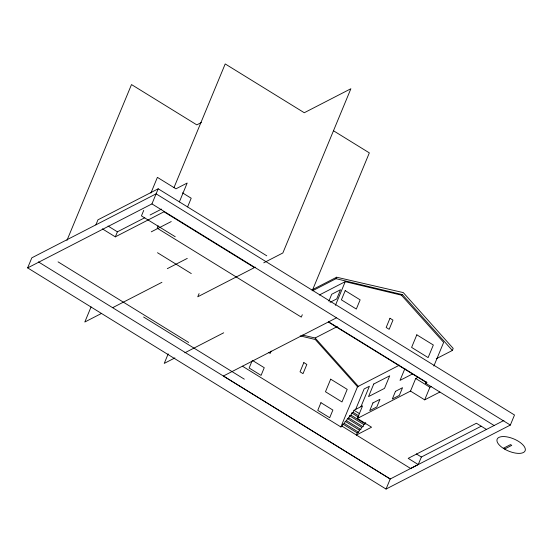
<?xml version="1.0" encoding="UTF-8"?>
<svg xmlns="http://www.w3.org/2000/svg" width="553" height="553" viewBox="0 0 553 553"><rect width="100%" height="100%" fill="white"/><g stroke="black" fill="none" stroke-linecap="round" stroke-linejoin="round"><path stroke-width="0.83" d="M27.65 267.894L31.818 257.829L156.105 193.84L514.504 415.006L510.336 425.07L386.049 489.059L27.65 267.894L151.937 203.905L158.193 188.808L266.76 255.804M66.954 240.403L131.503 84.574L196.806 124.867L201.347 122.538M95.876 224.85L97.964 219.818L158.193 188.808M102.36 228.852L115.321 236.85L117.409 231.818L144.782 217.723M91.072 306.908L84.816 322.019L101.448 313.454M143.725 210.382L141.444 215.884L175.246 236.739M150.886 193.087L157.398 177.368L175.958 188.822L187.177 183.043L179.366 201.907M158.172 225.783L157.176 228.175L301.302 317.111L302.297 314.719M174.022 187.515L225.209 63.941L304.274 112.736L350.879 88.743L282.853 252.977L263.753 262.806M187.619 206.87L191.2 198.223L182.49 192.852M168.188 353.865L164.241 363.404L174.914 357.909M199.094 293.588L197.767 296.774L255.348 267.134M251.995 361.109L249.14 368.015L261.078 375.376L264.251 367.71L252.313 360.342M271.136 351.093L270.182 353.395L268.765 352.517M312.203 290.802L369.335 152.884L333.514 130.778M313.026 290.525L336.03 278.684L336.632 277.219L403.289 292.599L453.197 348.418L452.347 350.464L436.248 358.752M328.869 301.157L331.724 294.251L340.537 289.717L336.722 298.917L330.113 302.318M335.443 305.304L345.238 281.664L401.423 295.171L443.651 342.39L433.856 366.038M242.449 366.204L340.862 426.944L357.515 386.734L315.293 339.514L300.196 335.885M340.862 426.944L342.183 426.252L343.054 424.151L344.374 423.474L345.245 421.372L346.565 420.695L347.436 418.6L348.756 417.916L349.627 415.821L350.948 415.144L351.812 413.043L353.139 412.365L354.003 410.264L362.574 405.854L357.362 418.434L371.561 427.206L356.381 435.024M355.648 409.42L364.123 388.966L369.404 386.243L360.936 406.697M356.381 435.011L357.252 432.916L358.572 432.232L359.443 430.137L360.763 429.46L361.634 427.358L362.955 426.681L363.826 424.586L365.146 423.902L365.727 422.506M404.907 368.588L400.019 380.388L412.579 373.918M357.362 418.448L410.499 391.082L415.711 378.501L417.356 377.658M494.106 425.506L425.672 383.277L426.259 381.867M386.049 489.059L390.218 478.995L503.928 420.453M424.697 399.847L429.909 387.259L431.34 386.526M342.183 426.252L410.616 468.488L418.248 464.561L421.372 457.013L481.165 426.232M150.105 214.986L161.517 209.11M115.321 236.85L163.992 211.792L253.848 267.244M151.273 231.831L171.23 221.559M167.317 268.668L187.273 258.396M112.784 307.613L161.925 282.32M184.826 352.807L223.702 332.795M312.099 289.855L336.632 277.219M319.316 295.005L345.238 281.664M336.501 317.795L223.377 376.019L390.218 478.981L38.427 261.908M302.622 335.104L315.12 337.994L337.351 326.546M401.423 295.171L402.446 294.645L452.347 350.464M357.259 386.865L399.439 365.153M425.672 383.277L426.999 382.586L328.586 321.86M439.877 392.029L424.69 399.854L410.499 391.082M503.32 448.31L510.523 444.598L511.746 445.359L504.543 449.064M336.03 278.684L402.446 294.645M151.937 203.905L510.336 425.07M328.309 322.005L426.722 382.738M415.711 378.501L429.909 387.259M486.474 429.439L476.423 423.239L408.197 458.361L418.248 464.561M157.487 252.714L191.29 273.576M108.049 226.039L117.409 231.818M354.003 410.264L359.685 413.768M353.139 412.365L358.814 415.87M351.812 413.043L358.911 417.425M416.347 453.909L421.372 457.013M350.948 415.144L365.146 423.902M349.627 415.821L363.826 424.586M348.756 417.916L362.955 426.681M347.436 418.6L361.634 427.358M346.565 420.695L360.763 429.46M345.245 421.372L359.443 430.137M344.374 423.474L358.572 432.232M343.054 424.151L357.252 432.916M58.065 261.866L188.677 342.466M143.607 317.021L244.329 379.178M315.12 337.994L358.717 386.754M303.846 362.609L300.037 371.816L303.023 373.655L306.832 364.448L303.846 362.609M345.21 290.636L341.395 299.837L356.319 309.051L360.134 299.844L345.21 290.636M320.934 402.688L317.761 410.361L329.699 417.722L332.878 410.056L320.934 402.688M330.68 379.164L325.468 391.745L341.989 401.948L347.201 389.36L330.68 379.164M389.983 318.265L386.174 327.473L389.16 329.312L392.969 320.111L389.983 318.265M373.745 384.017L368.533 396.598L384.508 388.372L389.72 375.791L373.745 384.017M372.929 402.937L369.75 410.609L376.8 406.98L379.973 399.307L372.929 402.937M416.817 334.821L411.605 347.402L428.126 357.604L433.338 345.017L416.817 334.821M395.485 391.324L392.312 398.996L399.356 395.367L402.536 387.694L395.485 391.324M505.573 449.651L502.373 447.681A15.138 6.615 22.5 0 1 504.695 436.607A15.138 6.615 22.5 0 1 525.343 449.347A15.138 6.615 22.5 0 1 505.573 449.651"/></g></svg>
